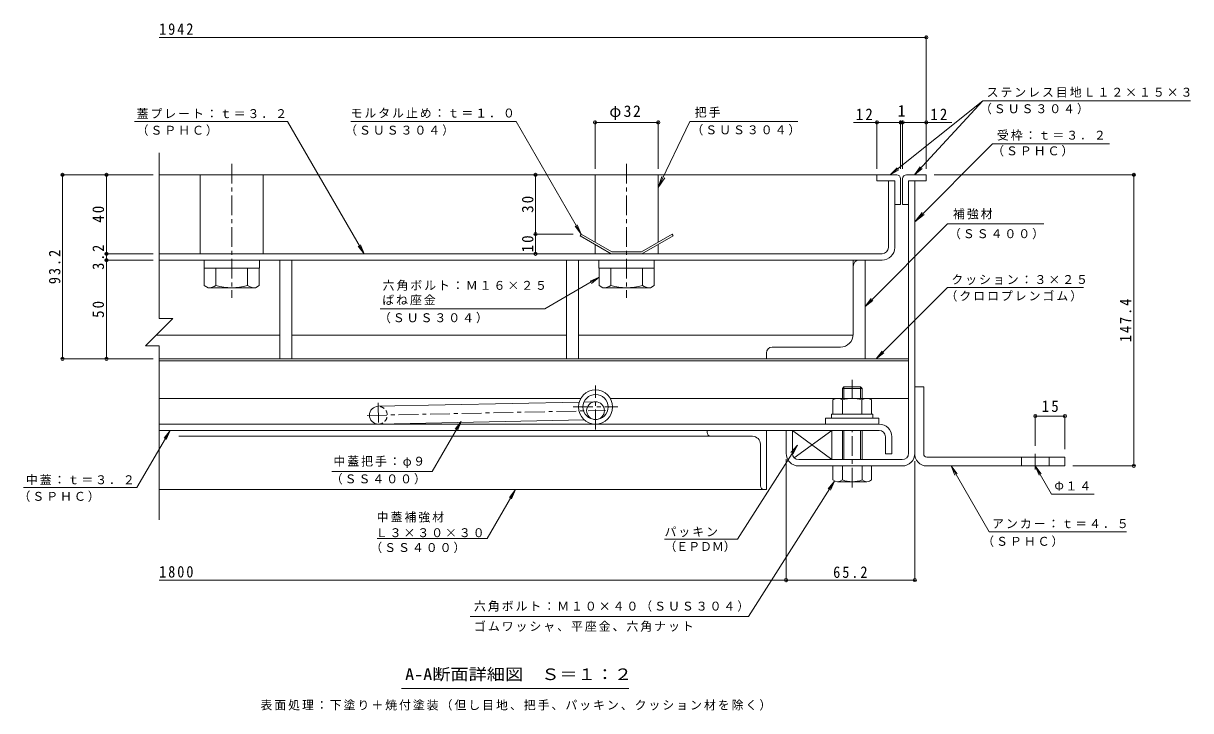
# Model space of a CAD drawing. Units: millimetres on the paper, enlarged 10 times, with parts at other scales. Extents: x -2686 to 2789, y -1962 to 1769.
# Drawn here: x -166 to 2789, y 29 to 1769 of the extents above; entities that cross this region are included whole.
import ezdxf
from ezdxf.enums import TextEntityAlignment as Align

# ---------------------------------------------------------------- set-up
doc = ezdxf.new("R2010")
doc.units = ezdxf.units.MM
doc.header["$LTSCALE"] = 10
doc.header["$PDMODE"] = 32
doc.header["$PDSIZE"] = 8
doc.linetypes.add('CHAIN1', pattern=[8, 5, -1, 1, -1])
doc.linetypes.add('DASHED1', pattern=[1.8, 1.2, -0.6])
for name, color, linetype, lineweight in [('D-1', 2, 'Continuous', 9), ('D-2', 3, 'Continuous', 9), ('D-3', 4, 'Continuous', 9), ('D-5', 7, 'Continuous', 9), ('D-6', 6, 'Continuous', 9), ('D-7', 5, 'Continuous', 5), ('D-8', 5, 'Continuous', 5), ('D-9', 134, 'Continuous', 5), ('D-A', 3, 'Continuous', 9), ('D-B', 6, 'Continuous', 9), ('D-C', 2, 'Continuous', 9), ('D-E', 3, 'Continuous', 9), ('D-F', 7, 'Continuous', 9)]:
    doc.layers.add(name, color=color, linetype=linetype, lineweight=lineweight)
doc.styles.add('ＭＳ ゴシック', font='')
doc.styles.get('ＭＳ ゴシック').set_extended_font_data('MS Gothic')

msp = doc.modelspace()

# ---------------------------------------------------------------- linework, layer by layer
at = {"layer": 'D-1'}
for p, q in [((2074.84, 680.24), (2074.84, 1370.24)), ((2090.84, 1370.24), (2074.84, 1370.24)), ((2090.84, 680.24), (2090.84, 1370.24)), ((1780.84, 680.24), (1780.84, 738.24)), ((2058.84, 664.24), (1796.84, 664.24)), ((1796.84, 648.24), (1907.34, 648.24)), ((2058.84, 648.24), (1957.34, 648.24))]:
    msp.add_line(p, q, dxfattribs=at)
msp.add_lwpolyline([(1764.84, 680.24), (1764.84, 738.24), (1780.84, 738.24)], dxfattribs=at)
for centre, radius, start, end in [((1796.84, 680.24), 32, 180, 270), ((1796.84, 680.24), 16, 180, 270), ((2058.84, 680.24), 16, 270, 0), ((2058.84, 680.24), 32, 270, 0)]:
    msp.add_arc(centre, radius, start, end, dxfattribs=at)
at = {"layer": 'D-2'}
for p, q in [((2023.84, 1201.24), (2023.84, 1370.24)), ((2039.84, 1370.24), (2023.84, 1370.24)), ((2039.84, 1201.24), (2039.84, 1370.24)), ((2007.84, 1185.24), (177.22, 1185.24)), ((177.22, 1169.24), (2007.84, 1169.24))]:
    msp.add_line(p, q, dxfattribs=at)
at = {"layer": 'D-2', "linetype": 'CHAIN1'}
for p, q in [((1282.34, 740.75), (1282.34, 851.73)), ((1225.59, 797.49), (1339.08, 797.49))]:
    msp.add_line(p, q, dxfattribs=at)
at = {"layer": 'D-2'}
for radius in [43.25, 31.75]:
    msp.add_circle((1282.34, 797.49), radius, dxfattribs=at)
for radius in [32, 16]:
    msp.add_arc((2007.84, 1201.24), radius, 270, 0, dxfattribs=at)
at = {"layer": 'D-3'}
for p, q in [((1994.84, 1385.24), (177.22, 1385.24)), ((1994.84, 1385.24), (1994.84, 1370.24)), ((2044.84, 1385.24), (1994.84, 1385.24)), ((1994.84, 1370.24), (2039.84, 1370.24)), ((2039.84, 1370.24), (2039.84, 1310.24)), ((2054.84, 1375.24), (2054.84, 1310.24)), ((2059.84, 1375.24), (2059.84, 1310.24)), ((2069.84, 1385.24), (2119.84, 1385.24)), ((2119.84, 1370.24), (2074.84, 1370.24)), ((2074.84, 1310.24), (2074.84, 1370.24)), ((2119.84, 1385.24), (2119.84, 1370.24)), ((2039.84, 1310.24), (2054.84, 1310.24)), ((2074.84, 1310.24), (2059.84, 1310.24)), ((1245.64, 1235.24), (1243.14, 1230.91)), ((1243.14, 1230.91), (1322.24, 1185.24)), ((1245.64, 1235.24), (1323.58, 1190.24)), ((1476.53, 1235.24), (1398.59, 1190.24)), ((1479.03, 1230.91), (1399.93, 1185.24)), ((1476.53, 1235.24), (1479.03, 1230.91)), ((1322.24, 1185.24), (1399.93, 1185.24)), ((1398.59, 1190.24), (1323.58, 1190.24))]:
    msp.add_line(p, q, dxfattribs=at)
for centre, start, end in [((2044.84, 1375.24), 0, 90), ((2069.84, 1375.24), 90, 180)]:
    msp.add_arc(centre, 10, start, end, dxfattribs=at)
at = {"layer": 'D-5'}
for p, q in [((2263.38, 1572.64), (2028.74, 1385.24)), ((2263.38, 1572.64), (2089.87, 1385.24)), ((2263.38, 1572.64), (2789.23, 1572.64)), ((115, 1519.99), (502.18, 1519.99)), ((696.47, 1185.24), (502.18, 1519.99)), ((662.31, 1519.99), (1081.24, 1519.99)), ((1521.5, 1519.99), (1441.09, 1352.9)), ((1794.75, 1519.99), (1521.5, 1519.99)), ((2287.23, 1463.28), (2090.84, 1266.21)), ((2287.23, 1463.28), (2583.57, 1463.28)), ((2028.75, 1385.24), (2046.08, 1403.26)), ((2028.75, 1385.24), (2050.15, 1398.16)), ((2089.87, 1385.24), (2104.31, 1405.64)), ((2089.87, 1385.24), (2109.1, 1401.21)), ((1441.09, 1352.9), (1450.46, 1381.4)), ((1441.09, 1352.9), (1457.51, 1378.01)), ((2090.84, 1266.21), (2109.06, 1290.04)), ((2090.84, 1266.21), (2114.6, 1284.51)), ((1245.64, 1235.24), (1236.08, 1258.34)), ((2417.33, 1260.99), (2173.78, 1260.99)), ((696.47, 1185.24), (681.21, 1205.04)), ((696.47, 1185.24), (686.85, 1208.32)), ((1291.59, 1125.75), (1268.49, 1116.18)), ((2173.78, 1100.23), (1992.79, 919.24)), ((2173.78, 1100.23), (2518.32, 1100.23)), ((1964.84, 1052.05), (1984.67, 1067.27)), ((1153.77, 1046.18), (736.78, 1046.18)), ((1992.79, 919.24), (2008.01, 939.08)), ((1992.79, 919.24), (2012.62, 934.46)), ((942.35, 760.89), (927.08, 741.09)), ((942.35, 760.89), (932.73, 737.81)), ((121.23, 593.9), (205, 738.24)), ((205, 738.24), (189.74, 718.44)), ((205, 738.24), (195.38, 715.16)), ((1641.6, 463.12), (1793.32, 701.22)), ((1793.32, 701.22), (1777.25, 682.07)), ((1793.32, 701.22), (1782.76, 678.56)), ((2182.75, 648.24), (2192.32, 625.14)), ((2182.75, 648.24), (2197.97, 628.4)), ((2182.75, 648.24), (2279.16, 481.25)), ((2395.84, 648.24), (2405.4, 625.14)), ((2395.84, 648.24), (2411.06, 628.4)), ((2395.84, 648.24), (2436.95, 577.03)), ((-166.5, 593.9), (121.23, 593.9)), ((1669.38, 267.11), (1887.79, 609.86)), ((1887.79, 609.86), (1871.72, 590.71)), ((1887.79, 609.86), (1877.22, 587.21)), ((1007.63, 464.29), (1079.58, 588.24)), ((1079.58, 588.24), (1064.31, 568.44)), ((1079.58, 588.24), (1069.96, 565.16)), ((2436.95, 577.03), (2545, 577.03)), ((2279.16, 481.25), (2626.6, 481.25)), ((729.55, 464.29), (1007.63, 464.29)), ((1457.03, 463.12), (1641.6, 463.12)), ((964.5, 267.11), (1669.38, 267.11)), ((1366.35, 84.9), (791.35, 84.9))]:
    msp.add_line(p, q, dxfattribs=at)
for points in [[(1081.24, 1519.99), (1245.64, 1235.24), (1230.42, 1255.07)], [(2173.78, 1260.99), (1964.84, 1052.05), (1980.06, 1071.89)], [(1153.77, 1046.18), (1291.59, 1125.75), (1271.75, 1110.53)], [(614.95, 633.97), (868.68, 633.97), (942.35, 760.89)]]:
    msp.add_lwpolyline(points, dxfattribs=at)
at = {"layer": 'D-6'}
for p, q in [((2074.84, 1279.23), (2074.84, 1264.23)), ((177.22, 919.24), (2074.84, 919.24)), ((177.22, 914.24), (2074.84, 914.24)), ((1244.96, 819.24), (177.22, 819.24)), ((731.87, 799.23), (1240.9, 809.88)), ((1253.21, 810.13), (1281.87, 810.73)), ((1319.72, 819.24), (1889.84, 819.24)), ((1974.84, 819.24), (2074.84, 819.24)), ((732.81, 754.24), (1253.64, 765.13)), ((1282.34, 765.73), (1282.81, 765.74)), ((1780.84, 738.24), (1780.84, 680.24)), ((1785.35, 669.09), (1880.84, 738.24))]:
    msp.add_line(p, q, dxfattribs=at)
at = {"layer": 'D-6', "linetype": 'CHAIN1'}
for p, q in [((731.68, 808.24), (732.93, 748.36)), ((703.82, 776.14), (1307.62, 788.77))]:
    msp.add_line(p, q, dxfattribs=at)
at = {"layer": 'D-6'}
msp.add_lwpolyline([(1796.84, 664.24), (1880.84, 664.24), (1880.84, 738.24), (1780.84, 738.24), (1880.84, 664.24)], dxfattribs=at)
msp.add_circle((1282.34, 788.24), 22.5, dxfattribs=at)
msp.add_arc((732.34, 776.74), 22.5, 90, 270, dxfattribs=at)
at = {"layer": 'D-6', "linetype": 'DASHED1'}
msp.add_arc((732.34, 776.74), 22.5, 270, 90, dxfattribs=at)
at = {"layer": 'D-7', "linetype": 'CHAIN1'}
for p, q in [((1932.34, 819.24), (1932.34, 865.9)), ((1932.34, 593.85), (1932.34, 738.24))]:
    msp.add_line(p, q, dxfattribs=at)
at = {"layer": 'D-7'}
for p, q in [((1911.4, 848.24), (1907.34, 844.18)), ((1957.34, 844.18), (1907.34, 844.18)), ((1907.34, 819.24), (1907.34, 844.18)), ((1953.28, 848.24), (1911.4, 848.24)), ((1911.4, 819.24), (1911.4, 848.24)), ((1953.28, 848.24), (1957.34, 844.18)), ((1953.28, 819.24), (1953.28, 848.24)), ((1957.34, 844.18), (1957.34, 820.74)), ((1957.34, 844.18), (1957.34, 819.24)), ((1907.34, 738.24), (1907.34, 664.24)), ((1911.4, 664.24), (1911.4, 738.24)), ((1953.28, 664.24), (1953.28, 738.24)), ((1957.34, 738.24), (1957.34, 664.24)), ((1981.34, 648.24), (1883.34, 648.24)), ((1883.34, 612.71), (1883.34, 648.24)), ((1907.34, 648.24), (1907.34, 612.71)), ((1957.34, 648.24), (1957.34, 612.71)), ((1981.34, 612.71), (1981.34, 648.24)), ((1969.34, 608.24), (1895.34, 608.24))]:
    msp.add_line(p, q, dxfattribs=at)
at = {"layer": 'D-7', "color": 2, "lineweight": 9}
for p, q in [((1883.26, 815.44), (1889.84, 819.24)), ((1883.26, 815.44), (1883.26, 779.24)), ((1974.84, 819.24), (1889.84, 819.24)), ((1907.8, 815.44), (1907.8, 779.24)), ((1956.87, 815.44), (1956.87, 779.24))]:
    msp.add_line(p, q, dxfattribs=at)
at = {"layer": 'D-7', "color": 134}
for p, q in [((1864.84, 769.24), (1864.84, 754.24)), ((1864.84, 769.24), (1999.84, 769.24)), ((1999.84, 769.24), (1999.84, 754.24)), ((1864.84, 754.24), (1999.84, 754.24))]:
    msp.add_line(p, q, dxfattribs=at)
at = {"layer": 'D-7', "color": 6, "lineweight": 9}
for p, q in [((1879.84, 779.24), (1879.84, 769.24)), ((1879.84, 769.24), (1984.84, 769.24))]:
    msp.add_line(p, q, dxfattribs=at)
at = {"layer": 'D-7', "color": 2, "lineweight": 9}
msp.add_lwpolyline([(1974.84, 819.24), (1981.41, 815.44), (1981.41, 779.24), (1883.26, 779.24)], dxfattribs=at)
at = {"layer": 'D-7', "color": 6, "lineweight": 9}
msp.add_lwpolyline([(1879.84, 779.24), (1984.84, 779.24), (1984.84, 769.24)], dxfattribs=at)
at = {"layer": 'D-7', "color": 2, "lineweight": 9}
for centre, radius, start, end in [((1897.74, 790.36), 28.97, 94.38438, 120), ((1894.76, 795.04), 24.21, 57.42749, 88.18784), ((1932.34, 738.03), 81.2, 72.41188, 107.5881), ((1969.91, 795.04), 24.21, 91.81215, 122.57249), ((1966.93, 790.36), 28.97, 59.99998, 85.6156)]:
    msp.add_arc(centre, radius, start, end, dxfattribs=at)
at = {"layer": 'D-7'}
for centre, radius, start, end in [((1895.34, 626.57), 18.33, 229.1022, 310.89809), ((1932.34, 680.32), 72.08, 249.70546, 290.29454), ((1969.34, 626.57), 18.33, 229.10191, 310.8978)]:
    msp.add_arc(centre, radius, start, end, dxfattribs=at)
at = {"layer": 'D-8'}
for p, q in [((1964.84, 1169.24), (177.22, 1169.24)), ((1964.84, 919.24), (1964.84, 1169.24)), ((177.22, 919.24), (1964.84, 919.24))]:
    msp.add_line(p, q, dxfattribs=at)
at = {"layer": 'D-9'}
for p, q in [((1934.83, 1154.24), (1934.83, 981.74)), ((1964.83, 919.24), (1964.83, 1169.24)), ((291.59, 1149.24), (291.59, 1104.73)), ((321.09, 1104.73), (321.09, 1149.24)), ((401.09, 1104.73), (401.09, 1149.24)), ((430.59, 1149.24), (430.59, 1104.87)), ((1291.59, 1149.24), (1291.59, 1104.87)), ((1321.09, 1104.73), (1321.09, 1149.24)), ((1401.09, 1104.73), (1401.09, 1149.24)), ((1430.59, 1149.24), (1430.59, 1104.73)), ((301.09, 1099.24), (291.59, 1104.73)), ((301.09, 1099.24), (420.84, 1099.24)), ((421.04, 1099.36), (430.59, 1104.87)), ((1301.13, 1099.36), (1291.59, 1104.87)), ((1421.09, 1099.24), (1301.34, 1099.24)), ((1421.09, 1099.24), (1430.59, 1104.73)), ((1902.33, 949.24), (1729.83, 949.24)), ((1714.83, 934.24), (1714.83, 919.24)), ((1714.83, 919.24), (1964.83, 919.24))]:
    msp.add_line(p, q, dxfattribs=at)
for centre, radius, start, end in [((1949.83, 1154.24), 15, 90, 180), ((302.38, 1133.75), 34.53, 267.86055, 302.81094), ((361.09, 1247.84), 148.6, 254.38446, 285.61554), ((419.8, 1133.75), 34.53, 237.18906, 272.13945), ((1302.37, 1133.75), 34.53, 267.86055, 302.81094), ((1361.08, 1247.84), 148.6, 254.38446, 285.61554), ((1419.8, 1133.75), 34.53, 237.18906, 272.13945), ((1902.33, 981.74), 32.5, 270, 0), ((1729.83, 934.24), 15, 90, 180)]:
    msp.add_arc(centre, radius, start, end, dxfattribs=at)
at = {"layer": 'D-A'}
for p, q in [((2000.34, 754.24), (177.22, 754.24)), ((177.22, 738.24), (2000.34, 738.24)), ((2016.34, 722.24), (2016.34, 679.24)), ((2032.34, 722.24), (2032.34, 679.24)), ((2016.34, 679.24), (2032.34, 679.24))]:
    msp.add_line(p, q, dxfattribs=at)
for radius in [32, 16]:
    msp.add_arc((2000.34, 722.24), radius, 0, 90, dxfattribs=at)
at = {"layer": 'D-B', "color": 4}
for p, q in [((177.22, 1169.24), (483.17, 1169.24)), ((483.17, 1169.24), (483.17, 979.24)), ((513.17, 979.24), (513.17, 1169.24)), ((1209, 1169.24), (513.17, 1169.24)), ((1209, 979.24), (1209, 1169.24)), ((1239, 1169.24), (1239, 979.24)), ((1934.83, 1169.24), (1239, 1169.24)), ((1934.83, 979.24), (1934.83, 1169.24)), ((169.72, 979.24), (483.17, 979.24)), ((1209, 979.24), (513.17, 979.24)), ((1239, 979.24), (1934.83, 979.24))]:
    msp.add_line(p, q, dxfattribs=at)
at = {"layer": 'D-B'}
for p, q in [((1564.84, 738.24), (227.15, 738.24)), ((1574.84, 723.24), (227.15, 723.24)), ((1564.84, 738.24), (1714.84, 738.24)), ((1564.84, 733.24), (1564.84, 738.24)), ((1574.84, 723.24), (1679.84, 723.24)), ((1714.84, 738.24), (1714.84, 588.24)), ((1699.84, 598.24), (1699.84, 703.24)), ((1709.84, 588.24), (177.22, 588.24)), ((1709.84, 588.24), (1714.84, 588.24))]:
    msp.add_line(p, q, dxfattribs=at)
for centre, radius, start, end in [((1574.84, 733.24), 10, 180, 270), ((1679.84, 703.24), 20, 0, 90), ((1709.84, 598.24), 10, 180, 270)]:
    msp.add_arc(centre, radius, start, end, dxfattribs=at)
at = {"layer": 'D-C', "linetype": 'CHAIN1'}
for p, q in [((361.09, 1412.92), (361.09, 1073.61)), ((1361.09, 1412.92), (1361.09, 1073.61))]:
    msp.add_line(p, q, dxfattribs=at)
at = {"layer": 'D-C'}
for p, q in [((441.09, 1385.24), (281.09, 1385.24)), ((281.09, 1185.24), (281.09, 1385.24)), ((441.09, 1185.24), (441.09, 1385.24)), ((1281.09, 1385.24), (1441.09, 1385.24)), ((1281.09, 1214.78), (1281.09, 1385.24)), ((1441.09, 1214.78), (1441.09, 1385.24)), ((281.09, 1185.24), (441.09, 1185.24)), ((1281.09, 1185.24), (1281.09, 1209)), ((1441.09, 1185.24), (1281.09, 1185.24)), ((1441.09, 1185.24), (1441.09, 1209.01)), ((483.17, 1169.24), (513.17, 1169.24)), ((513.17, 1169.24), (513.17, 919.24)), ((1239, 1169.24), (1209, 1169.24)), ((1209, 1169.24), (1209, 919.24))]:
    msp.add_line(p, q, dxfattribs=at)
at = {"layer": 'D-C', "color": 134, "lineweight": 5}
for p, q in [((431.09, 1169.24), (291.09, 1169.24)), ((291.09, 1169.24), (291.09, 1149.24)), ((1291.08, 1169.24), (1431.08, 1169.24)), ((1431.08, 1169.24), (1431.08, 1149.24))]:
    msp.add_line(p, q, dxfattribs=at)
for points in [[(431.09, 1169.24), (431.09, 1149.24), (291.09, 1149.24)], [(1291.08, 1169.24), (1291.08, 1149.24), (1431.08, 1149.24)]]:
    msp.add_lwpolyline(points, dxfattribs=at)
at = {"layer": 'D-C'}
for points in [[(513.17, 919.24), (483.17, 919.24), (483.17, 1169.24)], [(1209, 919.24), (1239, 919.24), (1239, 1169.24)]]:
    msp.add_lwpolyline(points, dxfattribs=at)
at = {"layer": 'D-E'}
for p, q in [((2090.84, 848.24), (2090.84, 680.24)), ((2090.84, 848.24), (2113.34, 848.24)), ((2113.34, 678.24), (2113.34, 848.24)), ((2120.84, 670.74), (2470.84, 670.74)), ((2360.84, 648.24), (2360.84, 670.74)), ((2430.84, 648.24), (2430.84, 670.74)), ((2470.84, 670.74), (2470.84, 648.24)), ((2470.84, 648.24), (2120.84, 648.24))]:
    msp.add_line(p, q, dxfattribs=at)
at = {"layer": 'D-E', "linetype": 'CHAIN1'}
msp.add_line((2395.84, 639.5), (2395.84, 678.95), dxfattribs=at)
at = {"layer": 'D-E'}
for radius, start in [(30, 176.17647), (7.5, 180.00027)]:
    msp.add_arc((2120.84, 678.24), radius, start, 270, dxfattribs=at)
at = {"layer": 'D-F'}
for p, q in [((2119.84, 1733.22), (177.22, 1733.22)), ((2119.84, 1400.24), (2119.84, 1738.22)), ((1281.09, 1400.24), (1281.09, 1522.86)), ((1281.09, 1517.86), (1441.09, 1517.86)), ((1441.09, 1400.24), (1441.09, 1522.86)), ((1935.27, 1517.86), (2054.84, 1517.86)), ((1994.84, 1400.24), (1994.84, 1522.86)), ((2054.84, 1400.24), (2054.84, 1522.86)), ((2054.84, 1517.86), (2059.84, 1517.86)), ((2059.84, 1400.24), (2059.84, 1522.86)), ((2059.84, 1517.86), (2184.19, 1517.86)), ((177.22, 1441), (177.22, 1021.15)), ((162.22, 1385.24), (-70.33, 1385.24)), ((-67.33, 919.24), (-67.33, 1385.24)), ((44.11, 1185.24), (44.11, 1385.24)), ((1130.38, 1235.24), (1130.38, 1385.24)), ((2648.46, 1385.24), (2139.84, 1385.24)), ((2645.46, 648.24), (2645.46, 1385.24)), ((1127.38, 1235.24), (1225.64, 1235.24)), ((1130.38, 1185.24), (1130.38, 1235.24)), ((162.22, 1185.24), (39.11, 1185.24)), ((44.11, 1169.24), (44.11, 1185.24)), ((162.22, 1169.24), (39.11, 1169.24)), ((44.11, 919.24), (44.11, 1169.24)), ((177.22, 952.33), (142.81, 952.33)), ((177.22, 952.33), (177.22, 511.7)), ((-70.33, 919.24), (162.22, 919.24)), ((2395.84, 777.49), (2395.84, 698.95)), ((2395.84, 774.49), (2470.84, 774.49)), ((2470.84, 777.49), (2470.84, 690.74)), ((1764.83, 665.24), (1764.83, 354.34)), ((2090.84, 356.34), (2090.84, 660.24)), ((2648.46, 648.24), (2490.84, 648.24)), ((1764.83, 359.34), (177.22, 359.34)), ((1764.83, 359.34), (2090.84, 359.34))]:
    msp.add_line(p, q, dxfattribs=at)
msp.add_lwpolyline([(177.22, 1021.15), (211.63, 1021.15), (142.81, 952.33)], dxfattribs=at)
for p in [(2119.84, 1733.22), (1281.09, 1517.86), (1441.09, 1517.86), (1994.84, 1517.86), (2054.84, 1517.86), (2059.84, 1517.86), (2119.84, 1517.86), (-67.33, 1385.24), (44.11, 1385.24), (1130.38, 1385.24), (2645.46, 1385.24), (1130.38, 1235.24), (44.11, 1185.24), (1130.38, 1185.24), (44.11, 1169.24), (-67.33, 919.24), (44.11, 919.24), (2395.84, 774.49), (2470.84, 774.49), (2645.46, 648.24), (1764.83, 359.34), (2090.84, 359.34)]:
    msp.add_point(p, dxfattribs=at)

# ---------------------------------------------------------------- texts
at = {"layer": 'D-5', "style": 'ＭＳ ゴシック'}
msp.add_text('（ＥＰＤＭ）', height=21.99, dxfattribs=at).set_placement((1457.03, 426.55), align=Align.BOTTOM_LEFT)
at = {"layer": 'D-5', "color": 2, "style": 'ＭＳ ゴシック', "width": 1.15}
msp.add_text('A-A断面詳細図\u3000Ｓ＝１：２', height=29.33, dxfattribs=at).set_placement((800.1, 97.4), align=Align.BOTTOM_LEFT)
at = {"layer": 'D-5', "char_height": 21.99, "attachment_point": 7, "style": 'ＭＳ ゴシック'}
for s, insert in [('\\T1.17;ステンレス目地Ｌ１２×１５×３', (2272.58, 1580.81)), ('\\T1.17;（ＳＵＳ３０４）', (2255.74, 1538.37)), ('\\T1.17;蓋プレート：ｔ＝３．２', (120.33, 1527.54)), ('\\T1.17;モルタル止め：ｔ＝１．０', (661.91, 1529)), ('\\T1.17;把手', (1533.59, 1529.83)), ('\\T1.17;（ＳＰＨＣ）', (120.33, 1483.87)), ('\\T1.17;（ＳＵＳ３０４）', (648.35, 1484.09)), ('\\T1.17;（ＳＵＳ３０４）', (1525.18, 1484.93)), ('\\T1.17;受枠：ｔ＝３．２', (2298.73, 1471.84)), ('\\T1.17;（ＳＰＨＣ）', (2286.57, 1431.69)), ('\\T1.17;補強材', (2187.53, 1272.47)), ('\\T1.17;（ＳＳ４００）', (2177.33, 1221.95)), ('\\T1.17;クッション：３×２５', (2183.33, 1106.56)), ('\\T1.17;六角ボルト：Ｍ１６×２５', (743.31, 1091.53)), ('\\T1.17;ばね座金', (742.26, 1054.81)), ('\\T1.17;（クロロプレンゴム）', (2168.51, 1064.46)), ('\\T1.17;（ＳＵＳ３０４）', (734, 1009.25)), ('\\T1.17;中蓋把手：φ９', (618.67, 642.86)), ('\\T1.17;中蓋：ｔ＝３．２', (-160.06, 599.6)), ('\\T1.17;（ＳＳ４００）', (612.03, 601.32)), ('\\T1.17;Φ１４', (2444.25, 585.55)), ('\\T1.17;（ＳＰＨＣ）', (-178.74, 557.04)), ('\\T1.17;中蓋補強材', (728.27, 504.79)), ('\\T1.17;アンカー：ｔ＝４．５', (2286.47, 489.77)), ('\\T1.17;Ｌ３×３０×３０', (725.92, 467.6)), ('\\T1.17;パッキン', (1457.03, 467.94)), ('\\T1.17;（ＳＳ４００）', (712.08, 427.46)), ('\\T1.17;（ＳＰＨＣ）', (2261.48, 443.17)), ('\\T1.17;六角ボルト：Ｍ１０×４０（ＳＵＳ３０４）', (974.65, 279.13)), ('\\T1.17;ゴムワッシャ、平座金、六角ナット', (974.65, 228.3)), ('\\T1.17;表面処理：下塗り＋焼付塗装（但し目地、把手、パッキン、クッション材を除く）', (433.85, 28.77))]:
    msp.add_mtext(s, dxfattribs=dict(at, insert=insert))
at = {"layer": 'D-F', "color": 2, "style": 'ＭＳ ゴシック'}
msp.add_text('1', height=29.33, dxfattribs=at).set_placement((2047.34, 1523.86), align=Align.BOTTOM_LEFT)
at = {"layer": 'D-F', "color": 2, "char_height": 29.33, "attachment_point": 7, "style": 'ＭＳ ゴシック'}
for s, insert in [('\\T1.28;\\W0.9;1942', (177.22, 1739.22)), ('\\T1.19;φ32', (1317.34, 1523.86)), ('\\T1.27;\\W0.95;12', (1941.37, 1523.86)), ('\\T1.27;\\W0.95;12', (2130.11, 1523.86)), ('\\T1.27;\\W0.95;15', (2412.09, 784.49)), ('\\T1.28;\\W0.9;1800', (177.22, 365.34)), ('\\T1.28;\\W0.9;65.2', (1884.08, 364.34))]:
    msp.add_mtext(s, dxfattribs=dict(at, insert=insert))
at = {"layer": 'D-F', "color": 2, "char_height": 29.33, "attachment_point": 7, "rotation": 90, "style": 'ＭＳ ゴシック'}
for s, insert in [('\\T1.27;\\W0.95;40', (38.11, 1263.99)), ('\\T1.27;\\W0.95;30', (1125.38, 1288.99)), ('\\T1.27;\\W0.95;10', (1125.38, 1188.99)), ('\\T1.28;\\W0.9;93.2', (-72.33, 1108.49)), ('\\T1.27;\\W0.9;3.2', (38.11, 1144.74)), ('\\T1.28;\\W0.9;147.4', (2639.46, 961.74)), ('\\T1.27;\\W0.95;50', (38.11, 1022.99))]:
    msp.add_mtext(s, dxfattribs=dict(at, insert=insert))

doc.saveas('drawing.dxf')
